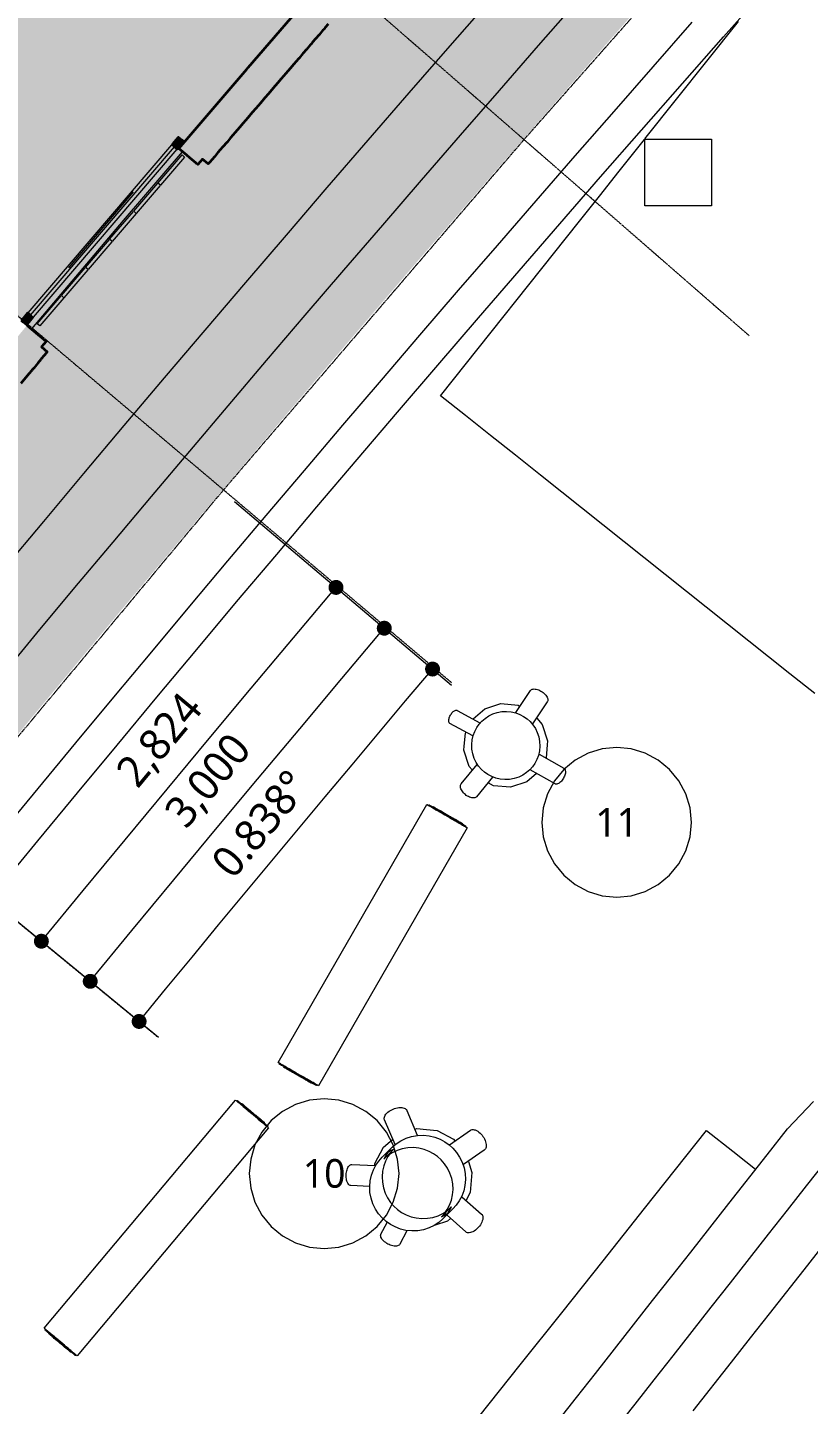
# Model space of a CAD drawing. Header units: millimetres. Extents: x -100577 to 287200, y -212120 to 238461.
# Drawn here: x 63619 to 68313, y 20543 to 28818 of the extents above; entities that cross this region are included whole.
import ezdxf

# ---------------------------------------------------------------- set-up
doc = ezdxf.new("R2010")
doc.units = ezdxf.units.MM
doc.linetypes.add('DASHDOT', pattern=[3.556, 2.54, -0.508, 0, -0.508])
doc.linetypes.add('PHANTOM', pattern=[6.35, 3.175, -0.635, 0.635, -0.635, 0.635, -0.635])
for name, color, linetype, lineweight in [('01_切断（構造・壁）', 7, 'Continuous', 35), ('03_切断（ガラス）', 5, 'Continuous', 13), ('06_部屋の色', 8, 'Continuous', 0), ('10_見えがかり', 7, 'Continuous', 13), ('20_上部（屋根の外形・梁）', 8, 'PHANTOM', 9), ('30_敷地・外構', 8, 'Continuous', 9), ('40_通り芯', 1, 'DASHDOT', 9), ('41_通り芯の符号', 1, 'Continuous', 13), ('50_寸法', 3, 'Continuous', 9)]:
    doc.layers.add(name, color=color, linetype=linetype, lineweight=lineweight)
doc.styles.add('JP', font='NotoSansCJKjp-Regular.otf')

msp = doc.modelspace()

# ---------------------------------------------------------------- hatches: boundary and pattern name
at = {"layer": '01_切断（構造・壁）'}
for points in [[(64636.4, 27999.6), (64631, 28004.2), (64595.2, 28035), (64575.2, 28052.1), (64529.1, 28091.6), (64528.5, 28092.1), (64528.5, 28092.1), (64528.5, 28092.1), (64936.4, 28567.6), (64944.7, 28577.3), (65366.8, 29069.2), (65441.1, 29155.7), (65464.3, 29135.5), (65505.8, 29099.4), (65517, 29089.6), (65542.9, 29067.1), (65546.3, 29064.2), (65549.9, 29061.1), (65554.3, 29057.3), (65526.1, 29024.4), (65547, 29006.4), (65560.2, 28995.1), (65552.7, 28986.3), (65540.7, 28972.4), (65540.7, 28972.4), (65523.3, 28952.1), (65503.4, 28928.9), (65501.6, 28926.8), (65484.2, 28906.5), (65484.2, 28906.5), (65476.7, 28897.7), (65469.3, 28889.2), (65468.6, 28888.4), (65464.7, 28883.8), (65464.7, 28883.8), (65447.3, 28863.5), (65425.6, 28838.2), (65408.2, 28818), (65408.2, 28818), (65398.8, 28807.1), (65394.4, 28801.8), (65371.3, 28774.9), (65349.6, 28749.7), (65332.2, 28729.4), (65332.2, 28729.4), (65322.9, 28718.5), (65320.4, 28715.7), (65295.3, 28686.4), (65273.6, 28661.1), (65250.5, 28634.2), (65246.9, 28629.9), (65246.5, 28629.5), (65219.3, 28597.8), (65197.6, 28572.5), (65170.9, 28541.3), (65143.3, 28509.2), (65121.6, 28484), (65094.9, 28452.8), (65067.3, 28420.7), (65045.6, 28395.4), (65018.9, 28364.2), (64991.3, 28332.1), (64969.6, 28306.8), (64942.9, 28275.6), (64915.3, 28243.5), (64893.7, 28218.2), (64866.9, 28187.1), (64839.3, 28154.9), (64817.7, 28129.7), (64790.9, 28098.5), (64763.3, 28066.4), (64741.7, 28041.1), (64714.9, 28009.9), (64704.7, 27998.1), (64670.6, 28027.4), (64642.4, 27994.5), (64642.4, 27994.5), (64642.4, 27994.5)], [(64487.8, 28113.9), (64502.2, 28130.7), (64526.9, 28159.4), (64546.1, 28143), (64557.3, 28133.4), (64532.6, 28104.6), (64518.2, 28087.9), (64499, 28104.3)], [(63581.5, 27057.6), (63595.8, 27074.2), (63620.2, 27102.7), (63639.4, 27086.3), (63650.6, 27076.7), (63626.3, 27048.3), (63612.1, 27031.8), (63592.8, 27048.1)], [(62822.6, 25865.1), (62790.4, 25892), (62766.2, 25912.1), (62730, 25942.3), (62718.9, 25951.5), (63215.8, 26548.1), (63296, 26644.5), (63542.3, 26940.1), (63615.6, 27028.1), (63681.5, 26973.2), (63713.8, 26946.2), (63719.3, 26941.7), (63726.4, 26935.8), (63730.8, 26932.1), (63703.1, 26898.8), (63737.6, 26870), (63737.6, 26870), (63737.6, 26870), (63730.2, 26861.1), (63718.4, 26846.9), (63718.4, 26846.9), (63701.3, 26826.4), (63699, 26823.5), (63680, 26800.8), (63655.5, 26771.3), (63647.7, 26762), (63647.1, 26761.2), (63646.2, 26760.2), (63643.7, 26757.2), (63643.7, 26757.2), (63626.6, 26736.6), (63579, 26679.5), (63551.9, 26646.9), (63530.6, 26621.4), (63513.5, 26600.8), (63513.5, 26600.8), (63504.3, 26589.8), (63494.3, 26577.8), (63494.3, 26577.8), (63477.2, 26557.2), (63455.9, 26531.7), (63438.8, 26511.1), (63438.8, 26511.1), (63429.5, 26500.1), (63419.6, 26488.1), (63419.6, 26488.1), (63402.4, 26467.5), (63390, 26452.6), (63381.2, 26442), (63354.8, 26410.3), (63327.7, 26377.8), (63306.4, 26352.3), (63289.3, 26331.7), (63289.3, 26331.7), (63280.1, 26320.6), (63270.1, 26308.6), (63270.1, 26308.6), (63253, 26288.1), (63205.4, 26230.9), (63178.3, 26198.4), (63157, 26172.8), (63137.1, 26149), (63130.6, 26141.2), (63120.7, 26129.2), (63120.7, 26129.2), (63103.5, 26108.7), (63082.3, 26083.1), (63065.1, 26062.6), (63065.1, 26062.6), (63055.9, 26051.5), (63045.9, 26039.5), (63045.9, 26039.5), (63028.8, 26018.9), (63016.4, 26004.1), (63007.5, 25993.4), (62981.2, 25961.8), (62954.1, 25929.2), (62932.8, 25903.7), (62915.7, 25883.1), (62915.7, 25883.1), (62906.5, 25872.1), (62896.5, 25860.1), (62878.5, 25875.1), (62861.9, 25888.9), (62834.2, 25855.6), (62828.2, 25860.5)]]:
    msp.add_hatch(color=7, dxfattribs=at).paths.add_polyline_path(points)
at = {"layer": '06_部屋の色', "true_color": 0xd8ccb8}
msp.add_hatch(color=8, dxfattribs=at).paths.add_polyline_path([(53145.7, 13394.3), (53666, 14131.8), (54189.7, 14866.8), (54716.8, 15599.3), (55247.4, 16329.3), (55781.5, 17056.8), (56318.9, 17781.8), (56859.8, 18504.2), (57404.1, 19224.1), (57951.8, 19941.4), (58502.8, 20656.2), (59057.2, 21368.3), (59614.9, 22077.8), (60176, 22784.7), (60740.4, 23488.9), (61308.1, 24190.4), (61879.2, 24889.3), (62453.5, 25585.4), (63031.1, 26278.9), (63611.9, 26969.6), (64196, 27657.6), (64783.3, 28342.8), (65373.9, 29025.2), (65967.6, 29704.9), (66564.6, 30381.7), (67164.7, 31055.7), (67768, 31726.9), (68374.5, 32395.3), (68984.1, 33060.7), (69596.8, 33723.3), (70212.7, 34383), (70831.7, 35039.8), (71453.7, 35693.7), (72078.8, 36344.6), (72707, 36992.6), (73338.2, 37637.6), (73972.5, 38279.6), (74609.8, 38918.6), (75250, 39554.6), (75893.3, 40187.6), (76539.6, 40817.5), (77188.8, 41444.4), (77840.9, 42068.3), (78496, 42689), (79154, 43306.7), (79814.9, 43921.2), (80478.7, 44532.7), (81145.4, 45140.9), (82153.8, 44030.5), (81492.4, 43427), (80833.8, 42820.3), (80178, 42210.6), (79525.2, 41597.8), (78875.2, 40981.9), (78228.2, 40363), (77584.1, 39741), (76942.9, 39116), (76304.6, 38487.9), (75669.4, 37856.9), (75037.1, 37222.9), (74407.8, 36585.9), (73781.5, 35945.9), (73158.3, 35303), (72538, 34657.2), (71920.9, 34008.5), (71306.8, 33356.8), (70695.7, 32702.3), (70087.8, 32044.9), (69483, 31384.7), (68881.2, 30721.6), (68282.7, 30055.6), (67687.2, 29386.9), (67094.9, 28715.3), (66505.8, 28041), (65919.9, 27363.9), (65337.2, 26684.1), (64757.7, 26001.5), (64181.4, 25316.2), (63608.3, 24628.2), (63038.5, 23937.5), (62471.9, 23244.1), (61908.7, 22548), (61348.7, 21849.3), (60792, 21148), (60238.6, 20444), (59688.6, 19737.5), (59141.8, 19028.4), (58598.5, 18316.7), (58058.5, 17602.4), (57521.8, 16885.6), (56988.6, 16166.3), (56458.7, 15444.5), (55932.3, 14720.2), (55409.2, 13993.4), (54889.6, 13264.2), (54373.5, 12532.5), (53860.8, 11798.4), (53351.5, 11061.9), (52845.8, 10323), (52343.5, 9581.8), (51844.7, 8838.1), (51349.5, 8092.2), (50857.7, 7343.9), (50369.5, 6593.3), (49884.8, 5840.4), (49403.7, 5085.2), (48926.2, 4327.7), (48452.2, 3568.1), (47177.7, 4359.1), (47655.4, 5124.8), (48136.7, 5888.2), (48621.7, 6649.3), (49110.2, 7408.1), (49602.2, 8164.7), (50097.8, 8918.9), (50597, 9670.8), (51099.7, 10420.3), (51606, 11167.4), (52115.7, 11912.1), (52629, 12654.4)])
at = {"layer": '06_部屋の色', "true_color": 0xe9dfcf}
for points in [[(53252.5, 35933.7), (55136.2, 38129.2), (65440.9, 29156), (64528.3, 28092.3), (64554.8, 28069.5), (63642.4, 27006.1), (63615.7, 27028.7), (53397.7, 35666.8), (53469.3, 35750.3)], [(63615.7, 27028.7), (62496.9, 27974.5), (64336, 30118), (65440.9, 29156), (64528.3, 28092.3), (64554.8, 28069.5), (63642.4, 27006.1)]]:
    msp.add_hatch(color=8, dxfattribs=at).paths.add_polyline_path(points)
at = {"layer": '50_寸法'}
for points in [[(65508, 25425.4), (65501.9, 25419.1), (65494.6, 25414.1), (65486.5, 25410.6), (65477.9, 25408.7), (65469.1, 25408.6), (65460.4, 25410.2), (65452.2, 25413.4), (65444.8, 25418.2), (65438.5, 25424.4), (65433.5, 25431.6), (65430, 25439.7), (65428.1, 25448.3), (65428, 25457.2), (65429.6, 25465.8), (65432.8, 25474), (65437.6, 25481.4), (65443.8, 25487.8), (65451, 25492.8), (65459.1, 25496.3), (65467.7, 25498.1), (65476.6, 25498.3), (65485.2, 25496.7), (65493.4, 25493.4), (65500.8, 25488.6), (65507.2, 25482.5), (65512.2, 25475.2), (65515.7, 25467.1), (65517.5, 25458.5), (65517.7, 25449.7), (65516.1, 25441), (65512.8, 25432.8)], [(65798.2, 25180.1), (65792.1, 25173.8), (65784.8, 25168.7), (65776.7, 25165.2), (65768.1, 25163.4), (65759.3, 25163.3), (65750.6, 25164.9), (65742.4, 25168.1), (65735, 25172.9), (65728.7, 25179), (65723.7, 25186.3), (65720.2, 25194.4), (65718.3, 25203), (65718.2, 25211.8), (65719.8, 25220.5), (65723, 25228.7), (65727.8, 25236.1), (65734, 25242.5), (65741.2, 25247.5), (65749.3, 25251), (65757.9, 25252.8), (65766.8, 25253), (65775.4, 25251.4), (65783.6, 25248.1), (65791, 25243.3), (65797.4, 25237.2), (65802.4, 25229.9), (65805.9, 25221.8), (65807.7, 25213.2), (65807.9, 25204.4), (65806.3, 25195.7), (65803, 25187.5)], [(66088.4, 24934.8), (66082.3, 24928.4), (66075, 24923.4), (66067, 24919.9), (66058.3, 24918.1), (66049.5, 24917.9), (66040.8, 24919.5), (66032.6, 24922.8), (66025.2, 24927.6), (66018.9, 24933.7), (66013.9, 24941), (66010.4, 24949.1), (66008.5, 24957.7), (66008.4, 24966.5), (66010, 24975.2), (66013.2, 24983.4), (66018, 24990.8), (66024.2, 24997.1), (66031.4, 25002.1), (66039.5, 25005.6), (66048.1, 25007.5), (66057, 25007.6), (66065.6, 25006), (66073.8, 25002.8), (66081.2, 24998), (66087.6, 24991.9), (66092.6, 24984.6), (66096.1, 24976.5), (66097.9, 24967.9), (66098.1, 24959.1), (66096.5, 24950.4), (66093.2, 24942.2)], [(63737, 23299), (63730.9, 23292.7), (63723.6, 23287.7), (63715.5, 23284.2), (63706.9, 23282.3), (63698.1, 23282.2), (63689.4, 23283.8), (63681.2, 23287.1), (63673.8, 23291.8), (63667.5, 23298), (63662.5, 23305.2), (63659, 23313.3), (63657.1, 23322), (63657, 23330.8), (63658.6, 23339.5), (63661.8, 23347.7), (63666.6, 23355.1), (63672.7, 23361.4), (63680, 23366.4), (63688.1, 23369.9), (63696.7, 23371.8), (63705.5, 23371.9), (63714.2, 23370.3), (63722.4, 23367.1), (63729.8, 23362.3), (63736.2, 23356.1), (63741.2, 23348.9), (63744.7, 23340.8), (63746.5, 23332.2), (63746.7, 23323.3), (63745.1, 23314.7), (63741.8, 23306.5)], [(64030.8, 23058), (64024.7, 23051.7), (64017.4, 23046.7), (64009.3, 23043.2), (64000.7, 23041.3), (63991.9, 23041.2), (63983.2, 23042.8), (63975, 23046), (63967.6, 23050.8), (63961.2, 23056.9), (63956.2, 23064.2), (63952.7, 23072.3), (63950.9, 23080.9), (63950.7, 23089.7), (63952.3, 23098.4), (63955.6, 23106.6), (63960.4, 23114), (63966.5, 23120.4), (63973.8, 23125.4), (63981.9, 23128.9), (63990.5, 23130.7), (63999.3, 23130.9), (64008, 23129.3), (64016.2, 23126), (64023.6, 23121.2), (64029.9, 23115.1), (64034.9, 23107.8), (64038.4, 23099.7), (64040.3, 23091.1), (64040.4, 23082.3), (64038.8, 23073.6), (64035.6, 23065.4)], [(64324.6, 22816.9), (64318.4, 22810.6), (64311.2, 22805.6), (64303.1, 22802.1), (64294.4, 22800.3), (64285.6, 22800.1), (64276.9, 22801.7), (64268.7, 22805), (64261.3, 22809.7), (64255, 22815.9), (64250, 22823.1), (64246.5, 22831.2), (64244.6, 22839.9), (64244.5, 22848.7), (64246.1, 22857.4), (64249.3, 22865.6), (64254.1, 22873), (64260.3, 22879.3), (64267.5, 22884.3), (64275.6, 22887.8), (64284.3, 22889.7), (64293.1, 22889.8), (64301.7, 22888.2), (64309.9, 22885), (64317.4, 22880.2), (64323.7, 22874), (64328.7, 22866.8), (64332.2, 22858.7), (64334.1, 22850.1), (64334.2, 22841.2), (64332.6, 22832.6), (64329.4, 22824.4)]]:
    msp.add_hatch(color=7, dxfattribs=at).paths.add_polyline_path(points)

# ---------------------------------------------------------------- linework, layer by layer
at = {"layer": '01_切断（構造・壁）'}
for points in [[(64636.4, 27999.6), (64631, 28004.2), (64595.2, 28035), (64575.2, 28052.1), (64529.1, 28091.6), (64528.5, 28092.1), (64528.5, 28092.1), (64528.5, 28092.1), (64936.4, 28567.6), (64944.7, 28577.3), (65366.8, 29069.2)], [(65425.6, 28838.2), (65408.2, 28818), (65408.2, 28818), (65398.8, 28807.1), (65394.4, 28801.8), (65371.3, 28774.9), (65349.6, 28749.7), (65332.2, 28729.4), (65332.2, 28729.4), (65322.9, 28718.5), (65320.4, 28715.7), (65295.3, 28686.4), (65273.6, 28661.1), (65250.5, 28634.2), (65246.9, 28629.9), (65246.5, 28629.5), (65219.3, 28597.8), (65197.6, 28572.5), (65170.9, 28541.3), (65143.3, 28509.2), (65121.6, 28484), (65094.9, 28452.8), (65067.3, 28420.7), (65045.6, 28395.4), (65018.9, 28364.2), (64991.3, 28332.1), (64969.6, 28306.8), (64942.9, 28275.6), (64915.3, 28243.5), (64893.7, 28218.2), (64866.9, 28187.1), (64839.3, 28154.9), (64817.7, 28129.7), (64790.9, 28098.5), (64763.3, 28066.4), (64741.7, 28041.1), (64714.9, 28009.9), (64704.7, 27998.1), (64670.6, 28027.4), (64642.4, 27994.5), (64642.4, 27994.5), (64642.4, 27994.5), (64636.4, 27999.6)], [(64487.8, 28113.9), (64502.2, 28130.7), (64526.9, 28159.4), (64546.1, 28143), (64557.3, 28133.4), (64532.6, 28104.6), (64518.2, 28087.9), (64499, 28104.3), (64487.8, 28113.9)], [(63581.5, 27057.6), (63595.8, 27074.2), (63620.2, 27102.7), (63639.4, 27086.3), (63650.6, 27076.7), (63626.3, 27048.3), (63612.1, 27031.8), (63592.8, 27048.1), (63581.5, 27057.6)], [(63615.6, 27028.1), (63681.5, 26973.2), (63713.8, 26946.2), (63719.3, 26941.7), (63726.4, 26935.8), (63730.8, 26932.1), (63703.1, 26898.8), (63737.6, 26870), (63737.6, 26870), (63737.6, 26870), (63730.2, 26861.1), (63718.4, 26846.9), (63718.4, 26846.9), (63701.3, 26826.4), (63699, 26823.5), (63680, 26800.8), (63655.5, 26771.3), (63647.7, 26762), (63647.1, 26761.2), (63646.2, 26760.2), (63643.7, 26757.2), (63643.7, 26757.2), (63626.6, 26736.6), (63579, 26679.5)]]:
    msp.add_lwpolyline(points, dxfattribs=at)
at = {"layer": '03_切断（ガラス）'}
for points in [[(63635.5, 27089.8), (64503, 28100.9)], [(63866.8, 27373.9), (64061.3, 27602.1), (64255.9, 27830.3)]]:
    msp.add_lwpolyline(points, dxfattribs=at)
at = {"layer": '10_見えがかり'}
for points in [[(63446, 24902.8), (63674.4, 25177.6), (63903.4, 25451.9), (64132.8, 25725.7), (64362.8, 25999.2), (64593.3, 26272.2), (64824.3, 26544.8), (65055.8, 26816.9), (65287.8, 27088.6), (65520.4, 27359.9), (65753.4, 27630.7), (65987, 27901.1), (66221, 28171.1), (66455.6, 28440.6), (66690.7, 28709.7), (66926.2, 28978.3)], [(67612.3, 28849.6), (67377, 28582.3), (67142.1, 28314.5), (66907.8, 28046.3), (66674, 27777.6), (66440.7, 27508.5), (66207.9, 27238.9), (65975.5, 26969), (65743.7, 26698.6), (65512.5, 26427.7), (65281.7, 26156.4), (65051.4, 25884.7), (64821.6, 25612.6), (64592.4, 25340), (64363.6, 25067), (64135.4, 24793.5), (63907.7, 24519.7), (63680.5, 24245.4), (63453.8, 23970.6)], [(67329.7, 28149), (67891.4, 28855.1)], [(66936.9, 27655.1), (67056.2, 27805.1), (67175.5, 27955.1), (67327.5, 28146.1)], [(67496.1, 28147), (67529.5, 28146.9), (67562.8, 28146.9), (67596.1, 28146.9), (67629.5, 28146.9), (67662.8, 28146.9), (67696.1, 28146.9), (67729.5, 28146.9), (67729.5, 28113.6), (67729.4, 28080.3), (67729.4, 28046.9), (67729.4, 28013.6), (67729.4, 27980.3), (67729.4, 27946.9), (67729.4, 27913.6), (67729.4, 27880.3), (67729.4, 27846.9), (67729.4, 27813.6), (67729.4, 27780.3), (67729.4, 27746.9), (67696.1, 27746.9), (67662.8, 27746.9), (67629.4, 27746.9), (67596.1, 27746.9), (67529.4, 27746.9), (67462.8, 27747), (67429.4, 27747), (67396.1, 27747), (67362.8, 27747), (67329.4, 27747), (67329.4, 27780.3), (67329.4, 27813.6), (67329.4, 27880.3), (67329.4, 27913.6), (67329.4, 27947), (67329.4, 27980.3), (67329.4, 28013.6), (67329.4, 28080.3), (67329.5, 28113.6), (67329.5, 28147), (67362.8, 28147), (67396.1, 28147), (67429.5, 28147), (67462.8, 28147), (67496.1, 28147)], [(63621.5, 27104.2), (64486.5, 28112.4)], [(63643.8, 27007.2), (64196, 27657.6), (64550.2, 28070.9)], [(64516.9, 28086.3), (63651.9, 27078.2)], [(64417.4, 27870.6), (64402.3, 27883.6), (64547.3, 28052.7), (64562.5, 28039.7), (64417.4, 27870.6)], [(64272.4, 27701.5), (64257.2, 27714.6), (64401, 27882.1)], [(64416.1, 27869.1), (64272.4, 27701.5)], [(64127.3, 27532.5), (64112.1, 27545.5), (64255.9, 27713)], [(64271.1, 27700), (64127.3, 27532.5)], [(68351.7, 24815.4), (68201.7, 24934.7), (66701.7, 26127.9), (66551.7, 26247.2), (66401.7, 26366.5), (66251.7, 26485.8), (66101.7, 26605.1), (66936.9, 27655.1)], [(63982.2, 27363.4), (63967.1, 27376.4), (64110.8, 27544)], [(64126, 27530.9), (63982.2, 27363.4)], [(63837.2, 27194.3), (63822, 27207.3), (63965.8, 27374.9)], [(63980.9, 27361.9), (63837.2, 27194.3)], [(63692.1, 27025.2), (63676.9, 27038.3), (63820.7, 27205.8)], [(63835.9, 27192.8), (63692.1, 27025.2)], [(66553.3, 24701.6), (66642, 24833.2), (66644.6, 24836.3), (66648.1, 24838.9), (66652.4, 24841), (66657.6, 24842.4), (66663.5, 24843), (66670, 24842.8), (66677, 24841.8), (66684.2, 24840), (66691.4, 24837.4), (66698.4, 24834.3), (66705.1, 24830.7), (66711.3, 24826.8), (66717.3, 24822.5), (66723.1, 24817.7), (66728.7, 24812.3), (66733.7, 24806.6), (66738.1, 24800.6), (66741.7, 24794.6), (66744.3, 24788.6), (66745.9, 24782.9), (66746.6, 24777.5), (66746.3, 24772.7), (66745.1, 24768.5), (66743.2, 24764.9), (66654.4, 24633.1)], [(66298.1, 24663.4), (66367.2, 24722.8), (66464.7, 24754.9), (66566.9, 24745.6), (66576.9, 24740.3)], [(66151, 24649.9), (66150.9, 24654.5), (66151.4, 24659.5), (66152.5, 24664.8), (66154, 24670.1), (66155.9, 24675.4), (66158.1, 24680.5), (66160.5, 24685.3), (66163.3, 24690), (66166.3, 24694.6), (66169.8, 24699.1), (66173.5, 24703.2), (66177.3, 24707), (66181.3, 24710.1), (66185.2, 24712.6), (66189, 24714.3), (66192.5, 24715.3), (66195.8, 24715.6), (66198.6, 24715.2), (66201.1, 24714.2), (66337.8, 24639.5)], [(66318.7, 24610.9), (66332.9, 24631.1), (66349.4, 24649.5), (66368.9, 24666.4), (66391.2, 24681.2), (66415.8, 24693.3), (66442.4, 24702.1), (66470.1, 24707.2), (66498.4, 24708.4), (66526.2, 24705.9), (66553, 24699.6), (66578, 24690.2), (66600.7, 24678.1), (66621, 24663.9), (66639.4, 24647.4), (66656.3, 24627.9), (66671.1, 24605.7), (66683.1, 24581), (66691.9, 24554.5), (66697, 24526.7), (66698.3, 24498.5), (66695.7, 24470.6), (66689.5, 24443.9), (66680.1, 24418.9), (66668, 24396.1), (66653.8, 24375.9), (66637.3, 24357.5), (66617.8, 24340.6), (66595.6, 24325.8), (66570.9, 24313.7), (66544.3, 24304.9), (66516.6, 24299.8), (66488.4, 24298.6), (66460.5, 24301.2), (66433.8, 24307.4), (66408.8, 24316.8), (66386, 24328.9), (66365.7, 24343.1), (66347.4, 24359.6), (66330.4, 24379.1), (66315.6, 24401.3), (66303.6, 24426), (66294.8, 24452.5), (66289.7, 24480.3), (66288.4, 24508.5), (66291, 24536.4), (66297.2, 24563.1), (66306.6, 24588.1), (66318.7, 24610.9)], [(66680, 24667.6), (66712.7, 24629.6), (66744.7, 24532.1), (66742.5, 24508.1), (66735.4, 24430.1)], [(66294.7, 24561), (66158.1, 24635.6), (66156, 24637.2), (66154.1, 24639.4), (66152.6, 24642.2), (66151.5, 24645.7), (66151, 24649.9)], [(66292, 24356.5), (66274, 24377.4), (66242, 24474.9), (66244.2, 24498.9), (66251.3, 24577.1), (66253.5, 24581.3)], [(66693.4, 24451.7), (66843.4, 24366.4), (66846, 24364.4), (66848.3, 24361.7), (66850.1, 24358.2), (66851.4, 24353.9), (66852.1, 24348.9), (66852.1, 24343.3), (66851.5, 24337.2), (66850.2, 24330.8), (66848.3, 24324.4), (66845.9, 24318.1), (66843.2, 24312), (66840.1, 24306.2), (66836.8, 24300.7), (66832.9, 24295.2), (66828.7, 24289.9), (66824.1, 24285), (66819.3, 24280.7), (66814.4, 24277), (66809.6, 24274.1), (66804.9, 24272.2), (66800.6, 24271.1), (66796.6, 24270.9), (66793.1, 24271.4), (66790.1, 24272.7), (66640.3, 24357.9)], [(66220.7, 24260), (66221.5, 24264.7), (66223.1, 24268.8), (66225.3, 24272.1), (66321.4, 24389)], [(66677.7, 24334.3), (66619.5, 24284.2), (66522, 24252.1), (66419.8, 24261.4), (66388.1, 24278.1)], [(66414.1, 24312.6), (66318.1, 24195.8), (66315.2, 24193), (66311.5, 24190.7), (66307, 24189), (66301.8, 24188.1), (66295.9, 24188), (66289.5, 24188.7), (66282.7, 24190.4), (66275.9, 24192.8), (66269, 24195.9), (66262.4, 24199.6), (66256.2, 24203.8), (66250.4, 24208.2), (66245, 24212.9), (66239.8, 24218.3), (66234.9, 24224), (66230.5, 24230.1), (66226.8, 24236.4), (66223.9, 24242.7), (66221.9, 24248.8), (66220.8, 24254.6), (66220.7, 24260)], [(66029.3, 24143), (66030.1, 24142.6), (66032.7, 24141.1), (66036.4, 24138.9), (66044.1, 24134.5), (66046.9, 24132.9), (66055.1, 24128.1), (66060, 24125.3), (66061.5, 24124.4), (66062, 24124.2), (66073.5, 24117.5), (66086.3, 24110.1), (66096.2, 24104.4), (66096.9, 24104), (66099.2, 24102.6), (66099.8, 24102.3), (66111.2, 24095.7), (66117.6, 24092), (66127.4, 24086.4), (66140.8, 24078.6), (66154.3, 24070.9), (66168.1, 24062.9), (66173.2, 24059.9), (66184.6, 24053.4), (66185.5, 24052.8), (66185.8, 24052.6), (66200.1, 24044.4), (66207.2, 24040.3), (66214, 24036.4), (66226.6, 24029.1), (66234.1, 24024.7), (66237.1, 24023), (66238.1, 24022.4), (66238.1, 24022.4), (66239.8, 24021.4), (66244.1, 24019), (66249, 24016.2), (66249.5, 24015.9), (66251.6, 24014.7), (66253.4, 24013.6), (66253.6, 24013.5), (66258.4, 24010.7), (66261.2, 24009.1), (66262.1, 24008.6), (65367, 22458.5), (65366.1, 22459), (65363.3, 22460.6), (65358.5, 22463.4), (65358.4, 22463.4), (65357.7, 22463.8), (65356.6, 22464.5), (65356.6, 22464.5), (65351.5, 22467.4), (65349.5, 22468.6), (65347.1, 22469.9), (65343, 22472.3), (65334.7, 22477.1), (65324.6, 22482.9), (65313, 22489.6), (65311.4, 22490.6), (65307.1, 22493.1), (65305, 22494.2), (65298.9, 22497.8), (65286.8, 22504.8), (65277.9, 22509.9), (65275.3, 22511.4), (65260.3, 22520.1), (65245.7, 22528.5), (65231.2, 22536.9), (65221.4, 22542.5), (65218.5, 22544.2), (65204.7, 22552.2), (65201.1, 22554.2), (65191.2, 22560), (65186.5, 22562.7), (65172.6, 22570.7), (65167.5, 22573.7), (65166.9, 22574), (65166.7, 22574.1), (65160, 22578), (65152.6, 22582.3), (65148.5, 22584.7), (65142, 22588.4), (65140, 22589.5), (65133, 22593.6), (65128.2, 22596.4), (65125.4, 22598), (65124.5, 22598.5), (66019.6, 24148.6), (66020.5, 24148.1), (66023.3, 24146.5), (66028.1, 24143.7), (66029.3, 24143), (66029.3, 24143)], [(66030.3, 24144.8), (66031.8, 24147.4), (66032.6, 24146.9), (66035.2, 24145.4), (66039.6, 24142.8), (66046, 24139.1)], [(66046, 24139.1), (66054.4, 24134.3), (66064.5, 24128.5), (66076, 24121.8), (66088.8, 24114.4), (66095.3, 24110.7), (66102.3, 24106.7), (66115.9, 24098.8), (66116.1, 24098.7), (66129.9, 24090.7), (66143.3, 24082.9), (66156.8, 24075.2), (66170.6, 24067.2), (66184, 24059.5), (66197.9, 24051.4), (66210.6, 24044.1), (66222.2, 24037.4), (66232.3, 24031.6), (66240.6, 24026.8), (66242.8, 24025.5), (66247, 24023.1), (66251.5, 24020.5), (66254.1, 24019), (66254.9, 24018.5), (66253.4, 24015.9)], [(66057.3, 24134.9), (66057.8, 24135.8), (66058.5, 24135.4), (66060.5, 24134.3), (66063.9, 24132.3)], [(66063.9, 24132.3), (66063.9, 24132.3), (66067.2, 24130.4), (66068.9, 24129.4), (66069.2, 24129.2), (66069.7, 24128.9), (66075.4, 24125.6), (66083.3, 24121.1), (66089.6, 24117.4), (66094.4, 24114.6), (66102.3, 24110.1), (66112.8, 24104), (66118.5, 24100.7), (66120.8, 24099.4), (66124.4, 24097.3), (66134.8, 24091.4), (66144.8, 24085.5), (66155.3, 24079.5), (66160.3, 24076.6), (66160.7, 24076.4), (66160.9, 24076.3), (66166.1, 24073.3), (66175.9, 24067.6), (66176.9, 24067.1), (66183, 24063.5), (66185.5, 24062.1), (66193.3, 24057.6), (66196.5, 24055.7), (66198.1, 24054.8), (66206.2, 24050.1), (66206.4, 24050), (66208, 24049.1), (66211.5, 24047.1), (66217.7, 24043.5), (66218.4, 24043.1), (66220.7, 24041.7), (66225, 24039.3), (66225.9, 24038.8), (66227.8, 24037.7), (66228.4, 24037.3), (66229.2, 24036.8), (66231.2, 24035.7), (66231.8, 24035.3), (66231.3, 24034.4)], [(65356.3, 22462.3), (65354.8, 22459.7), (65354, 22460.2), (65351.4, 22461.7), (65347, 22464.3), (65340.5, 22468), (65332.2, 22472.8), (65322.1, 22478.6), (65310.5, 22485.3), (65297.8, 22492.7), (65284.3, 22500.4), (65270.5, 22508.4), (65256.7, 22516.4), (65243.2, 22524.2), (65230.2, 22531.7), (65216, 22539.9), (65215.8, 22540), (65202.2, 22547.9), (65195.3, 22551.9), (65188.7, 22555.6), (65176, 22563), (65164.4, 22569.7), (65154.3, 22575.5), (65146, 22580.3), (65139.5, 22584), (65135.1, 22586.6), (65132.5, 22588.1), (65131.7, 22588.6), (65133.2, 22591.2)], [(65326.4, 22473.8), (65325.9, 22472.9), (65325.3, 22473.3), (65324, 22474), (65323.4, 22474.4), (65323.4, 22474.4), (65322.5, 22474.9), (65321.9, 22475.3), (65321.1, 22475.7), (65320, 22476.4), (65316.8, 22478.2), (65315.2, 22479.2), (65314.4, 22479.6), (65313.2, 22480.3), (65312.2, 22480.9), (65308.9, 22482.8), (65306.1, 22484.4), (65301.3, 22487.2), (65292.8, 22492.1), (65292.6, 22492.2), (65292.5, 22492.2), (65290.4, 22493.4), (65283, 22497.8), (65282.9, 22497.8), (65272.7, 22503.7), (65262.3, 22509.7), (65257.1, 22512.7), (65251.9, 22515.7), (65251.6, 22515.9), (65241.7, 22521.6), (65232, 22527.2), (65228.9, 22528.9), (65221.2, 22533.4), (65212, 22538.7), (65205.2, 22542.7), (65200.6, 22545.3), (65197.7, 22547), (65193.1, 22549.7), (65187.7, 22552.7), (65182.2, 22555.9), (65177.4, 22558.7), (65174.6, 22560.3), (65169.5, 22563.3), (65166.7, 22564.9), (65163.5, 22566.8), (65163.4, 22566.8), (65160.1, 22568.7), (65158.2, 22569.8), (65157.6, 22570.2), (65158.1, 22571)], [(63731, 20990.9), (63729.6, 20992.1), (63729.1, 20992.5), (63729, 20992.6), (63728.8, 20992.8), (63728.8, 20992.8), (63726.9, 20994.4), (63726.7, 20994.5), (63726.2, 20994.9), (63725.3, 20995.7), (63721.3, 20999.1), (63719, 21001), (63718.3, 21001.6), (64868.9, 22372.8), (64869.7, 22372.2), (64872, 22370.2), (64875.9, 22366.9), (64876.9, 22366.1), (64877.3, 22365.8), (64881.7, 22362.1), (64881.9, 22361.9), (64883.3, 22360.7), (64887.6, 22357.1), (64888.6, 22356.3), (64890.2, 22355), (64897, 22349.2), (64898.1, 22348.3), (64903.7, 22343.6), (64903.7, 22343.6), (64903.9, 22343.4), (64913.2, 22335.6), (64914.8, 22334.3), (64923.7, 22326.8), (64927.8, 22323.4), (64931.9, 22320), (64944.2, 22309.6), (64945.8, 22308.3), (64956.5, 22299.3), (64968.5, 22289.2), (64979.6, 22279.9), (64980.5, 22279.1), (64986.7, 22274), (64990.9, 22270.4), (64992.8, 22268.8), (64992.9, 22268.8), (65005.2, 22258.4), (65017.2, 22248.3), (65025.9, 22241), (65033.3, 22234.8), (65038.9, 22230.1), (65048, 22222.5), (65049.4, 22221.3), (65053.7, 22217.7), (65055.4, 22216.3), (65058.3, 22213.9), (65061.1, 22211.5), (65065.1, 22208.2), (65067.4, 22206.2), (65067.4, 22206.2), (65068.1, 22205.6), (63917.4, 20834.5), (63916.7, 20835.1), (63916.7, 20835.1), (63914.4, 20837), (63910.5, 20840.3), (63909.3, 20841.3), (63908.8, 20841.7), (63906.7, 20843.5), (63903, 20846.6), (63900.6, 20848.6), (63897.8, 20851), (63897.8, 20851), (63897.3, 20851.4), (63894.1, 20854.1), (63891.7, 20856.1), (63890.9, 20856.7), (63887.7, 20859.4), (63877.9, 20867.6), (63873.1, 20871.7), (63862.7, 20880.4), (63851.6, 20889.7), (63840.2, 20899.3), (63829.8, 20908), (63829.3, 20908.5), (63817.9, 20918), (63806.8, 20927.3), (63805.9, 20928.1), (63802.8, 20930.7), (63795.5, 20936.8), (63784.1, 20946.3), (63781.2, 20948.8), (63769.2, 20958.9), (63763.6, 20963.6), (63762.6, 20964.4), (63757.8, 20968.5), (63749.1, 20975.7), (63744.8, 20979.4), (63738.4, 20984.7), (63737, 20985.9), (63732.7, 20989.5), (63731, 20990.9)], [(64878.2, 22367.6), (64880.1, 22369.9), (64880.8, 22369.4), (64882.9, 22367.6), (64886.6, 22364.5), (64891.8, 22360.1), (64898.7, 22354.3), (64907, 22347.4), (64916.5, 22339.4), (64926.9, 22330.6), (64938, 22321.3), (64943.7, 22316.6), (64949.4, 22311.8), (64960.7, 22302.3), (64971.7, 22293), (64982.8, 22283.8), (64988.4, 22279), (64994.1, 22274.3), (65005.1, 22265.1), (65009.1, 22261.6), (65016.5, 22255.4), (65023.5, 22249.6), (65027, 22246.7), (65036.5, 22238.7), (65044.8, 22231.7), (65051.7, 22226), (65056.9, 22221.5), (65060.6, 22218.5), (65062.7, 22216.7), (65063.4, 22216.1), (65061.4, 22213.8)], [(64905, 22351.7), (64905.6, 22352.4), (64907.2, 22351.1), (64908.7, 22349.9)], [(64908.7, 22349.9), (64910.2, 22348.6), (64912.1, 22347), (64913.9, 22345.5), (64919, 22341.2), (64922.8, 22338), (64927.4, 22334.2), (64934.2, 22328.5), (64941.7, 22322.2), (64944.5, 22319.8), (64948.4, 22316.5), (64956.9, 22309.4), (64965.4, 22302.2), (64973.7, 22295.3), (64981.9, 22288.4), (64989.6, 22281.9), (64990.4, 22281.3), (64990.4, 22281.3), (64998.9, 22274.2), (65002.9, 22270.8), (65005.7, 22268.5), (65012.5, 22262.8), (65015, 22260.6), (65015, 22260.6), (65015.1, 22260.6), (65016.1, 22259.7), (65022.1, 22254.7), (65025.3, 22252), (65025.9, 22251.5), (65030.8, 22247.4), (65033.4, 22245.2), (65037.4, 22241.9), (65038.1, 22241.3), (65038.7, 22240.8), (65040.1, 22239.6), (65041.7, 22238.2), (65041.1, 22237.5)], [(66688.3, 20292), (66917.6, 20583.9), (67032.3, 20729.8), (67146.9, 20875.7), (67261.6, 21021.6), (67376.3, 21167.5), (67490.9, 21313.4), (67605.6, 21459.3), (67720.2, 21605.2), (67834.9, 21751.2), (68064.2, 22043), (68187.4, 22199.2), (68343.7, 22363.5)], [(65764.5, 22253.6), (65763.2, 22258.1), (65762.8, 22263.2), (65763.6, 22268.7), (65765.6, 22274.7), (65768.8, 22280.9), (65773.3, 22287.3), (65778.8, 22293.5), (65785.3, 22299.4), (65792.5, 22304.9), (65800.2, 22309.9), (65808.1, 22314.2), (65816, 22317.9), (65824.2, 22321.1), (65832.8, 22323.8), (65841.7, 22325.9), (65850.7, 22327.3), (65859.4, 22327.9), (65867.8, 22327.7), (65875.4, 22326.5), (65882.1, 22324.6), (65887.8, 22321.9), (65892.4, 22318.6), (65895.8, 22314.8), (65898.2, 22310.7), (65961.7, 22162.1)], [(65827.6, 22106), (65764.5, 22253.6)], [(65948.9, 22197.2), (65959.4, 22200.6), (66017.5, 22195.3), (66080.1, 22189.6), (66179.3, 22137.5), (66187.4, 22128.1)], [(66155.7, 22103.8), (66282, 22191), (66286.2, 22193.2), (66291.2, 22194.7), (66297, 22195.1), (66303.3, 22194.4), (66310.2, 22192.6), (66317.3, 22189.5), (66324.6, 22185.4), (66331.7, 22180.2), (66338.6, 22174.3), (66345, 22167.8), (66350.9, 22161), (66356.1, 22153.9), (66360.8, 22146.6), (66365.1, 22138.7), (66368.9, 22130.4), (66372, 22121.8), (66374.3, 22113.3), (66375.6, 22105.1), (66375.9, 22097.3), (66375.2, 22090.3), (66373.6, 22084.1), (66371.2, 22078.9), (66368, 22074.7), (66364.4, 22071.5), (66238.4, 21984.6)], [(66331.5, 20467.8), (66393.7, 20546.1), (66456, 20624.4), (66518.2, 20702.6), (66580.5, 20780.9), (66829.5, 21093.9), (66891.8, 21172.2), (66954, 21250.4), (67016.3, 21328.7), (67078.5, 21407), (67327.5, 21720), (67389.8, 21798.3), (67452, 21876.5), (67514.3, 21954.8), (67576.5, 22033.1), (67638.8, 22111.3), (67701, 22189.6), (67857.5, 22065.1), (67935.8, 22002.8), (67994.1, 21956.5)], [(65712.8, 21980.9), (65730.5, 22006.2), (65751.1, 22029.1), (65811, 22089), (65835.4, 22110), (65863.3, 22128.4), (65894.2, 22143.3), (65927.6, 22154.1), (65962.5, 22160.2), (65998, 22161.4), (66033.1, 22157.8), (66066.8, 22149.7), (66098.3, 22137.6), (66127.1, 22122.1), (66152.6, 22104), (66175.9, 22082.9), (66197.3, 22058.2), (66216.1, 22030.1), (66231.5, 21998.9), (66242.8, 21965.4), (66249.4, 21930.3), (66251.2, 21894.8), (66248.2, 21859.8), (66240.5, 21826.2), (66228.9, 21794.8), (66213.8, 21766.3), (66196.1, 21741), (66175.4, 21718.1), (66115.6, 21658.2), (66091.2, 21637.2), (66063.3, 21618.8), (66032.4, 21603.9), (65999, 21593.2), (65964.1, 21587.1), (65928.6, 21585.8), (65893.5, 21589.4), (65859.8, 21597.5), (65828.3, 21609.7), (65799.5, 21625.2), (65773.9, 21643.3), (65750.7, 21664.3), (65729.2, 21689), (65710.4, 21717.2), (65695.1, 21748.3), (65683.8, 21781.9), (65677.2, 21816.9), (65675.4, 21852.4), (65678.4, 21887.4), (65686, 21921), (65697.7, 21952.4), (65712.8, 21980.9)], [(65706.3, 21981.2), (65707.1, 21990.5), (65759.2, 22089.7), (65812.7, 22135.7)], [(66002.7, 22075.7), (65970.9, 22083.3), (65937.9, 22086.7), (65904.4, 22085.5), (65871.5, 22079.8), (65840.1, 22069.6), (65810.9, 22055.6), (65793, 22043.8), (65785.3, 22032.8), (65771.1, 22005.9), (65760.2, 21976.4), (65753, 21944.7), (65750.1, 21911.7), (65751.8, 21878.3), (65758.1, 21845.3), (65768.7, 21813.7), (65783.2, 21784.3), (65800.9, 21757.8), (65821.1, 21734.5), (65843, 21714.7), (65867.1, 21697.6), (65894.2, 21683), (65923.9, 21671.6), (65955.7, 21663.9), (65988.7, 21660.5), (66022.2, 21661.7), (66055.1, 21667.5), (66086.5, 21677.6), (66115.7, 21691.6), (66133.5, 21703.4), (66141.2, 21714.4), (66155.4, 21741.3), (66166.4, 21770.8), (66173.6, 21802.5), (66176.5, 21835.5), (66174.8, 21868.9), (66168.5, 21901.9), (66157.9, 21933.5), (66143.4, 21962.9), (66125.7, 21989.5), (66105.5, 22012.7), (66083.6, 22032.6), (66059.5, 22049.6), (66032.4, 22064.2), (66002.7, 22075.7)], [(65760.3, 22017.5), (65760.5, 22017.3), (65819.2, 22076), (65819.1, 22076.1), (65803.4, 22068.6), (65782.4, 22054.7), (65772.6, 22040.7), (65760.3, 22017.5)], [(65536.6, 21892), (65535.1, 21899.7), (65534.3, 21907.6), (65533.9, 21915.5), (65534, 21923.1), (65534.5, 21930.7), (65535.6, 21938.5), (65537.1, 21946.3), (65539.2, 21953.9), (65541.8, 21961.1), (65544.9, 21967.5), (65548.3, 21973.1), (65552, 21977.7), (65555.9, 21981.2), (65559.8, 21983.6), (65563.6, 21984.9), (65567.3, 21985.2), (65709.5, 21979.1)], [(66268.7, 22003.1), (66290.3, 21937.4), (66279.3, 21816.6), (66255.5, 21771.2)], [(65673.5, 21853.7), (65561.9, 21858.4), (65558.3, 21859.1), (65554.5, 21860.7), (65550.8, 21863.4), (65547.3, 21867.2), (65544, 21872.1), (65541, 21877.9), (65538.6, 21884.6), (65536.6, 21892)], [(66229.3, 21791.4), (66348.2, 21687.3), (66351.3, 21683.9), (66353.8, 21679.5), (66355.5, 21674.3), (66356.2, 21668.1), (66356, 21661.3), (66354.7, 21653.8), (66352.4, 21646), (66349.2, 21638), (66345.2, 21630), (66340.5, 21622.4), (66335.3, 21615.2), (66329.9, 21608.5), (66324, 21602.3), (66317.6, 21596.2), (66310.6, 21590.6), (66303.3, 21585.5), (66295.8, 21581.3), (66288.3, 21578), (66281.1, 21575.7), (66274.3, 21574.6), (66268.1, 21574.6), (66262.7, 21575.5), (66258, 21577.4), (66254.2, 21580), (66140.2, 21680)], [(66166.2, 21729.7), (66166, 21729.9), (66107.4, 21671.2), (66107.5, 21671.1), (66123.2, 21678.7), (66144.2, 21692.5), (66154, 21706.5), (66166.2, 21729.7)], [(66132.2, 21687), (66128.9, 21689.8)], [(65741.7, 21553.3), (65741.3, 21558), (65741.9, 21562.2), (65743.3, 21565.9), (65780.3, 21636.3)], [(66160.2, 21659.8), (66142.3, 21644.3), (66069.3, 21620.3)], [(65899.4, 21586.8), (65857, 21506.2), (65854.8, 21502.9), (65851.6, 21500.1), (65847.5, 21497.7), (65842.4, 21496), (65836.4, 21494.9), (65829.7, 21494.6), (65822.5, 21495.2), (65814.8, 21496.4), (65807.1, 21498.4), (65799.4, 21500.9), (65792.1, 21504), (65785.1, 21507.4), (65778.4, 21511.2), (65771.7, 21515.5), (65765.2, 21520.4), (65759.2, 21525.6), (65753.8, 21531.2), (65749.3, 21536.9), (65745.7, 21542.6), (65743.2, 21548.1), (65741.7, 21553.3)], [(68421.3, 21526.3), (68306.7, 21380.4), (68077.3, 21088.6), (67962.7, 20942.7), (67848, 20796.8), (67618.7, 20505)], [(63725.8, 20988.8), (63723.7, 20990.5), (63723, 20991.1), (63725, 20993.4)], [(63908.2, 20839.6), (63906.3, 20837.3), (63905.6, 20837.9), (63903.5, 20839.7), (63899.8, 20842.7), (63894.6, 20847.2), (63887.7, 20852.9), (63879.4, 20859.8), (63869.9, 20867.8), (63866.4, 20870.8), (63859.5, 20876.6), (63852.1, 20882.8), (63848.4, 20885.9), (63842.7, 20890.7), (63837, 20895.4), (63825.7, 20905), (63814.6, 20914.2), (63803.6, 20923.5), (63792.3, 20933), (63786.6, 20937.8), (63780.9, 20942.5), (63769.8, 20951.8), (63759.4, 20960.6), (63749.9, 20968.6), (63741.6, 20975.5), (63734.7, 20981.3), (63729.5, 20985.7), (63725.8, 20988.8)], [(63880.6, 20856.3), (63879.9, 20855.5), (63878.4, 20856.8), (63878.4, 20856.8), (63878.3, 20856.8), (63875.7, 20859.1), (63875.4, 20859.3), (63874.9, 20859.7), (63872.8, 20861.5), (63869.1, 20864.6), (63869.1, 20864.6), (63864.3, 20868.7), (63858.4, 20873.6), (63858.4, 20873.6), (63858.2, 20873.7), (63857.4, 20874.4), (63851.7, 20879.2), (63847.1, 20883), (63845.8, 20884.1), (63844.3, 20885.4), (63843.8, 20885.8), (63843.6, 20886), (63836.5, 20892), (63828.5, 20898.7), (63820.5, 20905.4), (63812.7, 20911.9), (63804.6, 20918.8), (63803.9, 20919.3), (63797, 20925.1), (63788.9, 20931.9), (63781.9, 20937.8), (63781.1, 20938.4), (63779.6, 20939.7), (63773.7, 20944.6), (63771.9, 20946.2), (63767, 20950.3), (63763.7, 20953.1), (63758.7, 20957.2), (63753.7, 20961.5), (63752.7, 20962.3), (63752.6, 20962.3), (63752.6, 20962.3), (63749.8, 20964.7), (63747.1, 20967), (63745.5, 20968.3), (63746.2, 20969.1)]]:
    msp.add_lwpolyline(points, dxfattribs=at)
at = {"layer": '20_上部（屋根の外形・梁）'}
msp.add_lwpolyline([(68443.7, 30227.5), (66602.8, 28144.4), (66602.5, 28144.1), (64792.3, 26034.3), (64792, 26034), (63012.9, 23897.9), (63012.6, 23897.5), (61264.9, 21735.7), (61264.6, 21735.4), (59548.8, 19548.2), (59548.5, 19547.8), (57864.8, 17335.7)], dxfattribs=at)
at = {"layer": '30_敷地・外構'}
msp.add_lwpolyline([(68414.7, 22003.5), (68300.1, 21857.6), (68185.4, 21711.7), (68070.8, 21565.8), (67956.1, 21419.9), (67841.5, 21274), (67726.8, 21128.1), (67612.1, 20982.2), (67497.5, 20836.2), (67382.8, 20690.3), (67268.2, 20544.4), (67153.5, 20398.5)], dxfattribs=at)
at = {"layer": '40_通り芯'}
for points in [[(67956.5, 26966.1), (53326.1, 39706.2)], [(66167.3, 24880.8), (51352.4, 37406)], [(64396.7, 22755.1), (49399.3, 35061.1)]]:
    msp.add_lwpolyline(points, dxfattribs=at)
at = {"layer": '41_通り芯の符号'}
for points in [[(67610, 24041.5), (67601.4, 24129.3), (67575.8, 24213.7), (67534.2, 24291.5), (67478.2, 24359.7), (67410, 24415.7), (67332.2, 24457.2), (67247.8, 24482.9), (67160, 24491.5), (67072.2, 24482.9), (66987.8, 24457.2), (66910, 24415.7), (66841.8, 24359.7), (66785.8, 24291.5), (66744.3, 24213.7), (66718.7, 24129.3), (66710, 24041.5), (66718.7, 23953.7), (66744.3, 23869.3), (66785.8, 23791.5), (66841.8, 23723.3), (66910, 23667.3), (66987.8, 23625.8), (67072.2, 23600.1), (67160, 23591.5), (67247.8, 23600.1), (67332.2, 23625.8), (67410, 23667.3), (67478.2, 23723.3), (67534.2, 23791.5), (67575.8, 23869.3), (67601.4, 23953.7), (67610, 24041.5)], [(65851.7, 21930.5), (65843, 22018.2), (65817.4, 22102.7), (65775.8, 22180.5), (65719.9, 22248.7), (65651.7, 22304.6), (65573.9, 22346.2), (65489.5, 22371.8), (65401.7, 22380.5), (65313.9, 22371.8), (65229.5, 22346.2), (65151.7, 22304.6), (65083.5, 22248.7), (65027.5, 22180.5), (64985.9, 22102.7), (64960.3, 22018.2), (64951.7, 21930.5), (64960.3, 21842.7), (64985.9, 21758.2), (65027.5, 21680.5), (65083.5, 21612.3), (65151.7, 21556.3), (65229.5, 21514.7), (65313.9, 21489.1), (65401.7, 21480.5), (65489.5, 21489.1), (65573.9, 21514.7), (65651.7, 21556.3), (65719.9, 21612.3), (65775.8, 21680.5), (65817.4, 21758.2), (65843, 21842.7), (65851.7, 21930.5)]]:
    msp.add_lwpolyline(points, dxfattribs=at)
at = {"layer": '50_寸法'}
for points in [[(63442.5, 23641.6), (63680, 23930.2), (63918, 24218.2), (64156.6, 24505.8), (64395.7, 24793), (64635.4, 25079.7), (64875.7, 25365.8), (65116.6, 25651.6), (65358, 25936.8), (65600, 26221.6), (65842.5, 26505.9), (66085.6, 26789.7), (66329.2, 27073), (66573.4, 27355.9), (66818.2, 27638.2), (67063.5, 27920.1), (67309.4, 28201.5), (67555.9, 28482.4), (67802.8, 28762.9), (68050.4, 29042.8)], [(63474.4, 25561.9), (63715.6, 25850.4), (63957.5, 26138.4), (64199.8, 26425.9), (64442.8, 26712.9), (64686.3, 26999.5), (64930.3, 27285.6), (65175, 27571.2), (65420.2, 27856.3), (65665.9, 28141), (65912.2, 28425.1), (66159.1, 28708.8), (66406.6, 28992)], [(64861.9, 25969.9), (66167.8, 24865.9)], [(63701.8, 23327.1), (63952.9, 23632.4), (64204.6, 23937.2), (64457, 24241.5), (64710, 24545.3), (64963.7, 24848.5), (65217.9, 25151.3), (65472.8, 25453.4)], [(63995.6, 23086), (64246.2, 23390.7), (64497.4, 23695), (64749.3, 23998.6), (65001.8, 24301.8), (65254.9, 24604.4), (65508.6, 24906.5), (65763, 25208.1)], [(64289.3, 22845), (64448.4, 23038.6), (64607.7, 23231.9), (64767.3, 23425.1), (64927.2, 23618.1), (65087.3, 23810.8), (65247.6, 24003.3), (65408.2, 24195.7), (65569.1, 24387.8), (65730.2, 24579.7), (65891.6, 24771.3), (66053.2, 24962.8)], [(63083.4, 23834.5), (64405.3, 22749.8)]]:
    msp.add_lwpolyline(points, dxfattribs=at)

# ---------------------------------------------------------------- texts
at = {"layer": '41_通り芯の符号', "char_height": 171.99, "attachment_point": 5, "style": 'JP'}
for s, insert in [('11', (67160, 24041.5)), ('10', (65401.7, 21930.5))]:
    msp.add_mtext(s, dxfattribs=dict(at, insert=insert))
at = {"layer": '50_寸法', "char_height": 187.87, "attachment_point": 8, "rotation": 50.20973, "style": 'JP'}
for s, insert in [('2,824', (64506.6, 24457.5)), ('3,000', (64798.6, 24214.3)), ('0.838°', (65090.6, 23971.1))]:
    msp.add_mtext(s, dxfattribs=dict(at, insert=insert))

doc.saveas('drawing.dxf')
